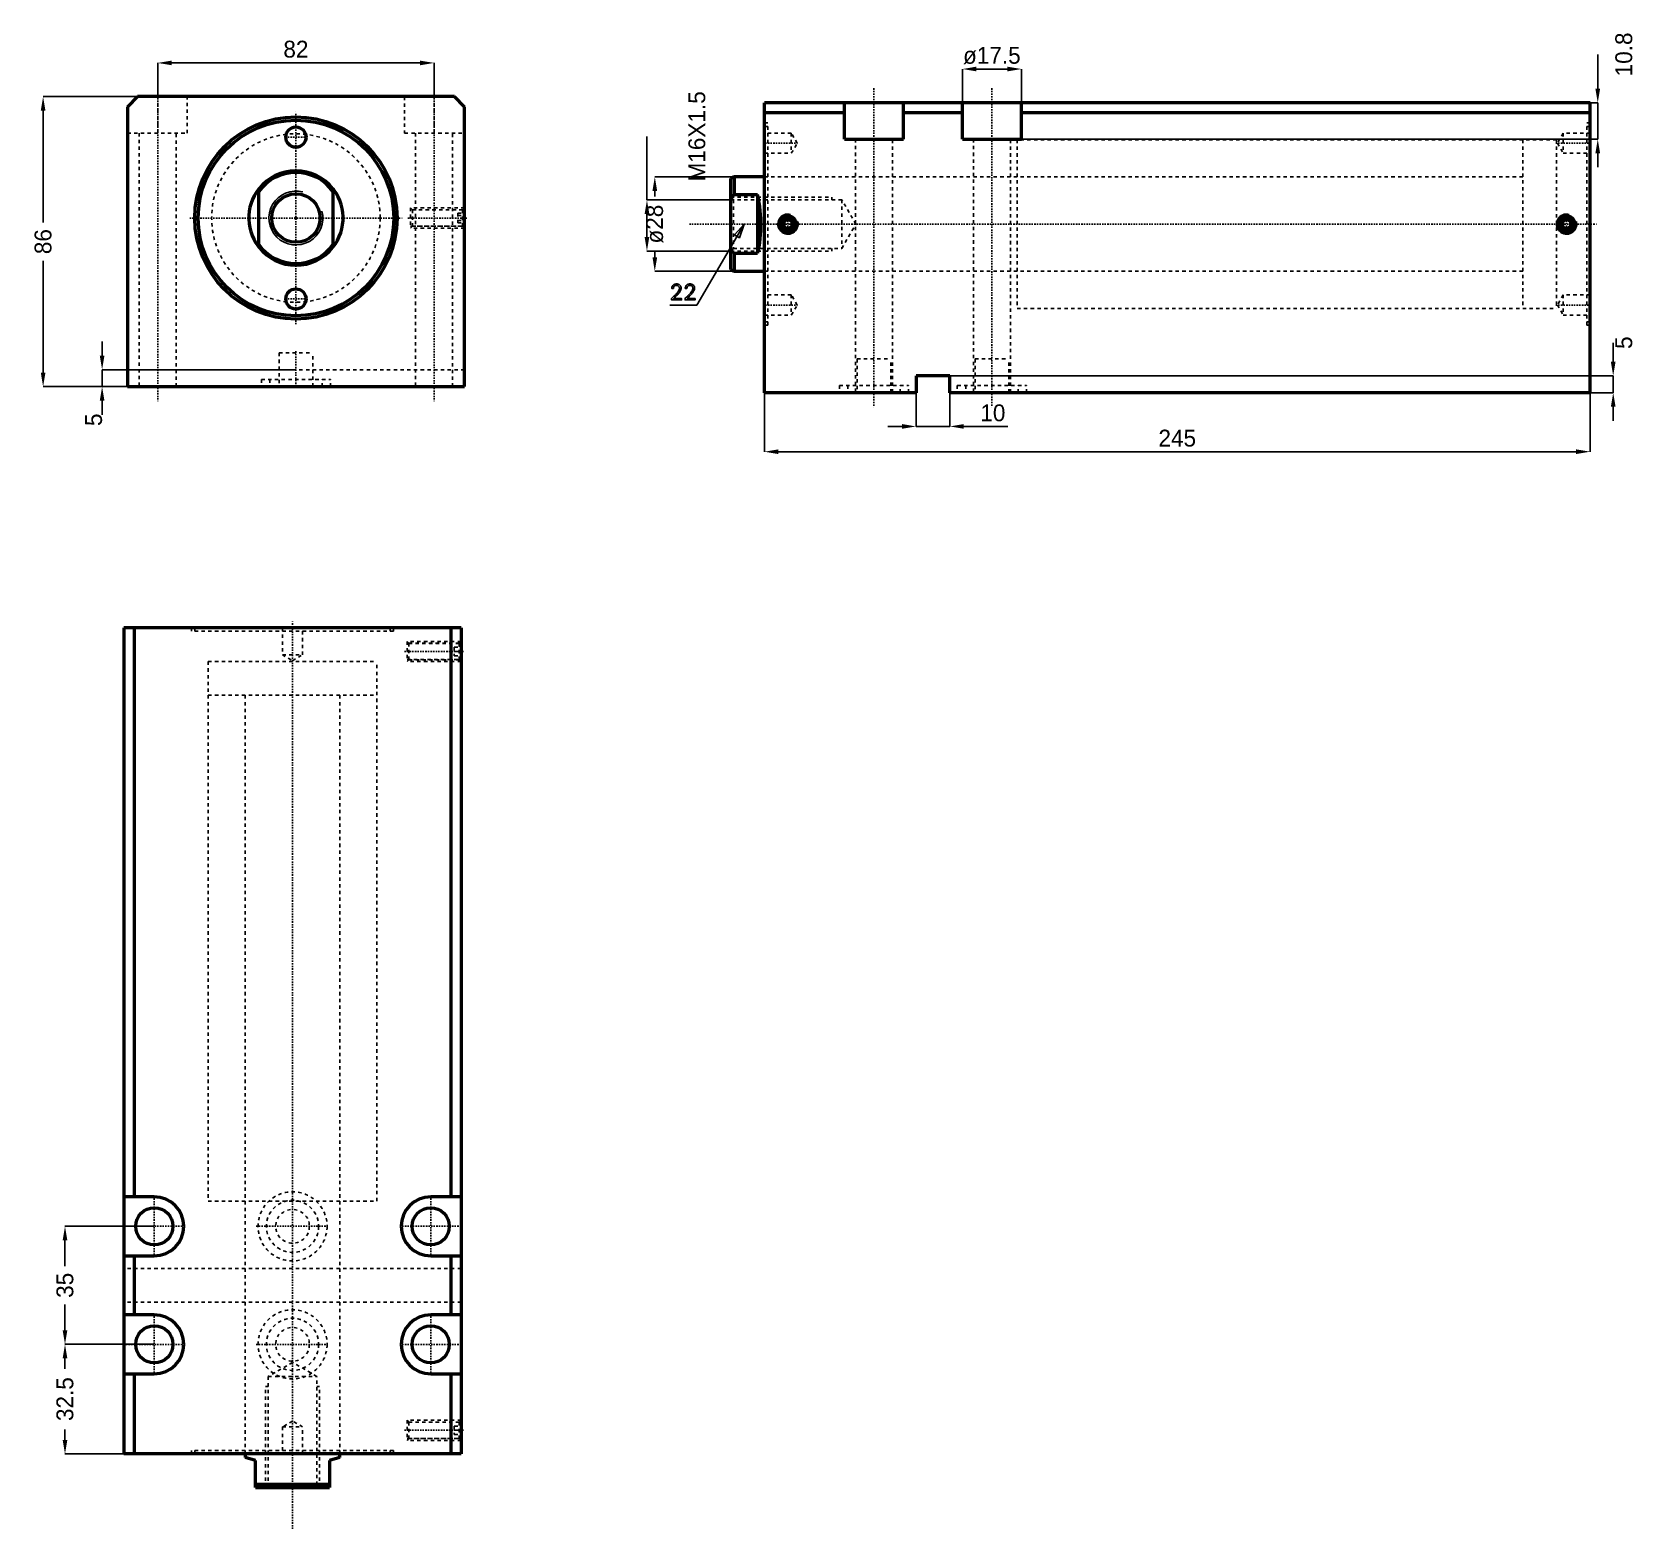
# Model space of a CAD drawing. Header units: millimetres. Extents: x -78 to 397, y -389 to 55.
import ezdxf

# ---------------------------------------------------------------- set-up
doc = ezdxf.new("R2010")
doc.units = ezdxf.units.MM
doc.linetypes.add('Center', pattern=[1.5, 0.45, -0.5, 0.05, -0.5])
doc.linetypes.add('Dashed', pattern=[2, 1, -1])
for name, color, linetype, lineweight in [('2d ConnectionPoints', 7, 'Continuous', 50), ('AM_0', 7, 'Continuous', 50), ('AM_5', 3, 'Continuous', 25), ('AM_7', 7, 'Center', 25), ('AM_9', 6, 'Dashed', 25)]:
    doc.layers.add(name, color=color, linetype=linetype, lineweight=lineweight)
doc.dimstyles.new('ISO-25', dxfattribs={"dimtxt": 2.5, "dimasz": 2.5, "dimexe": 1.25, "dimexo": 0.625, "dimtad": 1, "dimtxsty": 'Standard', "dimcen": 2.5, "dimadec": 0, "dimazin": 0, "dimtfac": 1, "dimtmove": 0, "dimatfit": 3, "dimfxl": 0, "dimarcsym": 0})

# ---------------------------------------------------------------- blocks, each defined once
blk = doc.blocks.new('1_JECX_MF_INLA_50_150_0_rod__0_in_JECX_MF_160_INLA_50_150_0__0')
at = {"layer": 'AM_0'}
for p, q in [((-11, -8.66), (-11, 8.66)), ((11, 8.66), (11, -8.66))]:
    blk.add_line(p, q, dxfattribs=at)
for points in [[(-11, 8.66), (-11.71, 7.67), (-12.34, 6.62), (-12.87, 5.52), (-13.3, 4.38), (-13.63, 3.2), (-13.86, 2), (-13.98, 0.78), (-13.99, -0.44), (-13.9, -1.65), (-13.7, -2.86), (-13.4, -4.04), (-13, -5.2), (-12.5, -6.31), (-11.9, -7.37), (-11.21, -8.38), (-11, -8.66)], [(11, -8.66), (11.71, -7.67), (12.34, -6.62), (12.87, -5.52), (13.3, -4.38), (13.63, -3.2), (13.86, -2), (13.98, -0.78), (13.99, 0.44), (13.9, 1.65), (13.7, 2.86), (13.4, 4.04), (13, 5.2), (12.5, 6.31), (11.9, 7.37), (11.21, 8.38), (11, 8.66)]]:
    blk.add_lwpolyline(points, dxfattribs=at)
blk.add_circle((0, 0), 7.19, dxfattribs=at)
for radius, start, end in [(14, 38.2132, 141.7868), (13.5, 35.4309, 144.5691), (13.5, 215.4309, 324.5691), (14, 218.2132, 321.7868)]:
    blk.add_arc((0, 0), radius, start, end, dxfattribs=at)
at = {"layer": 'AM_5'}
blk.add_arc((0, 0), 8, 75, 15, dxfattribs=at)
blk = doc.blocks.new('2_JECX_MF_EXLA_50_150_0_body__0_in_JECX_MF_160_INLA_50_150_0__0')
at = {"layer": 'AM_0'}
for p, q in [((-47, 36), (-50, 33)), ((47, 36), (-47, 36)), ((50, 33), (47, 36)), ((-50, 33), (-50, -50)), ((50, -50), (50, 33)), ((-50, -50), (50, -50))]:
    blk.add_line(p, q, dxfattribs=at)
for centre, radius in [((0, 0), 30), ((0, 0), 29), ((0, 24), 3), ((0, -24), 3)]:
    blk.add_circle(centre, radius, dxfattribs=at)
at = {"layer": 'AM_5', "linetype": 'Dashed'}
for p, q in [((50, 3), (34, 3)), ((50, -3), (34, -3))]:
    blk.add_line(p, q, dxfattribs=at)
at = {"layer": 'AM_7'}
for p, q in [((-41, 40.3), (-41, -54.3)), ((41, 40.3), (41, -54.3)), ((0, -31.5), (0, 31.5)), ((-3.15, 24), (3.15, 24)), ((-31.5, 0), (31.5, 0)), ((33.2, 0), (50.8, 0)), ((-3.15, -24), (3.15, -24)), ((0, -39.5), (0, -50.5))]:
    blk.add_line(p, q, dxfattribs=at)
at = {"layer": 'AM_9'}
for p, q in [((-41, 25.2), (-41, 36)), ((-32.25, 25.2), (-32.25, 36)), ((32.25, 36), (32.25, 25.2)), ((41, 25.2), (41, 36)), ((-50, 25.2), (-32.25, 25.2)), ((-46.5, 25.2), (-46.5, -50)), ((-35.5, -50), (-35.5, 25.2)), ((32.25, 25.2), (50, 25.2)), ((35.5, 25.2), (35.5, -50)), ((46.5, -50), (46.5, 25.2)), ((34.54, 2.46), (34, 3)), ((34, 3), (34, -3)), ((49.5, 2.4), (34, 2.4)), ((49.46, 2.46), (34.54, 2.46)), ((34.54, 2.46), (34.54, -2.46)), ((48, 1.44), (50, 1.44)), ((48, 1.44), (48, -1.44)), ((48, 0.72), (50, 0.72)), ((50, 3), (49.46, 2.46)), ((49.46, 2.46), (49.46, -2.46)), ((50, 1.9), (49.5, 2.4)), ((49.5, 2.4), (49.5, -2.4)), ((34, -2.4), (49.5, -2.4)), ((34, -3), (34.54, -2.46)), ((34.54, -2.46), (49.46, -2.46)), ((48, -0.72), (50, -0.72)), ((48, -1.44), (50, -1.44)), ((49.46, -2.46), (50, -3)), ((49.5, -2.4), (50, -1.9)), ((-5, -40), (5, -40)), ((-5, -40), (-5, -50)), ((5, -50), (5, -40)), ((50, -45), (-50, -45)), ((-10.25, -47.9), (10.25, -47.9)), ((-10.25, -47.9), (-10.25, -50)), ((-7.75, -47.9), (-7.75, -50)), ((7.75, -50), (7.75, -47.9)), ((10.25, -50), (10.25, -47.9))]:
    blk.add_line(p, q, dxfattribs=at)
blk.add_circle((0, 0), 25, dxfattribs=at)
blk = doc.blocks.new('*D3')
at = {"layer": 'AM_5', "color": 0, "lineweight": -2}
for p, q in [((-41, 36), (-41, 46)), ((-36.83, 46), (36.83, 46)), ((41, 36), (41, 46))]:
    blk.add_line(p, q, dxfattribs=at)
at = {"layer": 'AM_5', "color": 0}
for points in [[(-36.83, 46.69), (-36.83, 45.31), (-41, 46)], [(36.83, 45.31), (36.83, 46.69), (41, 46)]]:
    blk.add_solid(points, dxfattribs=at)
at = {"layer": 'Defpoints', "color": 0}
for p in [(41, 46), (-41, 36), (41, 36)]:
    blk.add_point(p, dxfattribs=at)
at = {"layer": 'AM_5', "color": 0, "insert": (0, 50.05), "char_height": 5, "attachment_point": 5}
blk.add_mtext('82', dxfattribs=at)
blk = doc.blocks.new('*D4')
at = {"layer": 'AM_5', "color": 0, "lineweight": -2}
for p, q in [((-47, 36), (-75, 36)), ((-75, 31.83), (-75, -1.28)), ((-75, -45.83), (-75, -12.72)), ((-50, -50), (-75, -50))]:
    blk.add_line(p, q, dxfattribs=at)
at = {"layer": 'AM_5', "color": 0}
for points in [[(-74.31, 31.83), (-75.69, 31.83), (-75, 36)], [(-75.69, -45.83), (-74.31, -45.83), (-75, -50)]]:
    blk.add_solid(points, dxfattribs=at)
at = {"layer": 'Defpoints', "color": 0}
for p in [(-47, 36), (-75, -50), (-50, -50)]:
    blk.add_point(p, dxfattribs=at)
at = {"layer": 'AM_5', "color": 0, "insert": (-75, -7), "char_height": 5, "attachment_point": 5, "rotation": 90}
blk.add_mtext('86', dxfattribs=at)
blk = doc.blocks.new('*D5')
at = {"layer": 'AM_5', "color": 0, "lineweight": -2}
for p, q in [((-57.5, -40.83), (-57.5, -36.67)), ((0, -45), (-57.5, -45)), ((-57.5, -45), (-57.5, -50)), ((-50, -50), (-57.5, -50)), ((-57.5, -54.17), (-57.5, -58.33))]:
    blk.add_line(p, q, dxfattribs=at)
at = {"layer": 'AM_5', "color": 0}
for points in [[(-58.19, -40.83), (-56.81, -40.83), (-57.5, -45)], [(-56.81, -54.17), (-58.19, -54.17), (-57.5, -50)]]:
    blk.add_solid(points, dxfattribs=at)
at = {"layer": 'Defpoints', "color": 0}
for p in [(0, -45), (-57.5, -50), (-50, -50)]:
    blk.add_point(p, dxfattribs=at)
at = {"layer": 'AM_5', "color": 0, "insert": (-60, -59.83), "char_height": 5, "attachment_point": 5, "rotation": 90}
blk.add_mtext('5', dxfattribs=at)
blk = doc.blocks.new('1_JECX_MF_INLA_50_150_0_rod__0_in_JECX_MF_160_INLA_50_150_0__4')
at = {"layer": 'AM_0'}
for p, q in [((-14, 0), (-14, -1.03)), ((14, -1.03), (14, 0)), ((-11, -2), (-14, -1.03)), ((-11, -10), (-11, -2)), ((14, -1.03), (11, -2)), ((11, -2), (11, -10)), ((-11, -9), (11, -9)), ((-11, -10), (11, -10))]:
    blk.add_line(p, q, dxfattribs=at)
at = {"layer": 'AM_5', "linetype": 'Dashed'}
for p, q in [((-8, -10), (-8, 20)), ((-7.19, 20), (-8, 20)), ((7.19, 20), (8, 20)), ((8, -10), (8, 20))]:
    blk.add_line(p, q, dxfattribs=at)
at = {"layer": 'AM_7'}
blk.add_line((0, -22.25), (0, 247.25), dxfattribs=at)
at = {"layer": 'AM_9'}
for p, q in [((-25, 235), (25, 235)), ((-25, 235), (-25, 225)), ((25, 225), (25, 235)), ((-25, 225), (25, 225)), ((-14, 225), (-14, 0)), ((14, 0), (14, 225)), ((0, 27.15), (-7.19, 23)), ((7.19, 23), (0, 27.15)), ((-7.19, 23), (7.19, 23)), ((-7.19, 23), (-7.19, -9.19)), ((7.19, -9.19), (7.19, 23)), ((-7.19, -9.19), (-8, -10)), ((-7.19, -9.19), (7.19, -9.19)), ((8, -10), (7.19, -9.19))]:
    blk.add_line(p, q, dxfattribs=at)
blk = doc.blocks.new('2_JECX_MF_EXLA_50_150_0_body__0_in_JECX_MF_160_INLA_50_150_0__4')
at = {"layer": 'AM_0'}
for p, q in [((50, 245), (-50, 245)), ((-50, 245), (-50, 0)), ((-47, 245), (-47, 76.25)), ((47, 245), (47, 76.25)), ((50, 245), (50, 0)), ((-41, 76.25), (-50, 76.25)), ((50, 76.25), (41, 76.25)), ((-50, 58.75), (-41, 58.75)), ((-47, 58.75), (-47, 41.25)), ((41, 58.75), (50, 58.75)), ((47, 58.75), (47, 41.25)), ((-41, 41.25), (-50, 41.25)), ((50, 41.25), (41, 41.25)), ((-50, 23.75), (-41, 23.75)), ((-47, 23.75), (-47, 0)), ((41, 23.75), (50, 23.75)), ((47, 23.75), (47, 0)), ((50, 0), (-50, 0))]:
    blk.add_line(p, q, dxfattribs=at)
for centre in [(-41, 67.5), (41, 67.5), (-41, 32.5), (41, 32.5)]:
    blk.add_circle(centre, 5.5, dxfattribs=at)
for centre, start, end in [((-41, 67.5), 270, 90), ((41, 67.5), 90, 270), ((-41, 32.5), 270, 90), ((41, 32.5), 90, 270)]:
    blk.add_arc(centre, 8.75, start, end, dxfattribs=at)
at = {"layer": 'AM_5', "linetype": 'Dashed'}
for p, q in [((50, 241), (34, 241)), ((50, 235), (34, 235)), ((50, 10), (34, 10)), ((50, 4), (34, 4))]:
    blk.add_line(p, q, dxfattribs=at)
at = {"layer": 'AM_7'}
for p, q in [((33.2, 238), (50.8, 238)), ((-41, 58.3125), (-41, 76.6875)), ((41, 58.3125), (41, 76.6875)), ((-50.1875, 67.5), (-31.8125, 67.5)), ((-10.7625, 67.5), (10.7625, 67.5)), ((31.8125, 67.5), (50.1875, 67.5)), ((-41, 23.3125), (-41, 41.6875)), ((41, 23.3125), (41, 41.6875)), ((-50.1875, 32.5), (-31.8125, 32.5)), ((-10.7625, 32.5), (10.7625, 32.5)), ((31.8125, 32.5), (50.1875, 32.5)), ((33.2, 7), (50.8, 7))]:
    blk.add_line(p, q, dxfattribs=at)
at = {"layer": 'AM_9'}
for p, q in [((-30, 245), (-30, 244)), ((30, 244), (-30, 244)), ((-29, 245), (-29, 244)), ((-3, 245), (-3, 237)), ((3, 237), (3, 245)), ((29, 244), (29, 245)), ((30, 244), (30, 245)), ((34, 241), (34, 235)), ((34.5415, 240.4585), (34, 241)), ((49.5, 240.4), (34, 240.4)), ((49.4585, 240.4585), (34.5415, 240.4585)), ((34.5415, 240.4585), (34.5415, 235.5415)), ((48, 239.25), (50, 239.25)), ((48, 239.25), (48, 236.75)), ((48, 238), (50, 238)), ((50, 241), (49.4585, 240.4585)), ((49.4585, 240.4585), (49.4585, 235.5415)), ((50, 239.9), (49.5, 240.4)), ((49.5, 240.4), (49.5, 235.6)), ((-25, 235), (25, 235)), ((-25, 235), (-25, 75)), ((-3, 237), (0, 235.2679)), ((-3, 237), (3, 237)), ((0, 235.2679), (3, 237)), ((25, 75), (25, 235)), ((34, 235.6), (49.5, 235.6)), ((34, 235), (34.5415, 235.5415)), ((34.5415, 235.5415), (49.4585, 235.5415)), ((48, 236.75), (50, 236.75)), ((49.4585, 235.5415), (50, 235)), ((49.5, 235.6), (50, 236.1)), ((-25, 75), (25, 75)), ((-14, 75), (-14, 0)), ((14, 0), (14, 75)), ((50, 55), (-50, 55)), ((50, 45), (-50, 45)), ((0, 9.7321), (-3, 8)), ((3, 8), (0, 9.7321)), ((34, 10), (34, 4)), ((34.5415, 9.4585), (34, 10)), ((50, 10), (49.4585, 9.4585)), ((-3, 8), (3, 8)), ((-3, 8), (-3, 0)), ((3, 0), (3, 8)), ((49.5, 9.4), (34, 9.4)), ((49.4585, 9.4585), (34.5415, 9.4585)), ((34.5415, 9.4585), (34.5415, 4.5415)), ((48, 8.25), (50, 8.25)), ((48, 8.25), (48, 5.75)), ((48, 7), (50, 7)), ((48, 5.75), (50, 5.75)), ((49.4585, 9.4585), (49.4585, 4.5415)), ((50, 8.9), (49.5, 9.4)), ((49.5, 9.4), (49.5, 4.6)), ((49.5, 4.6), (50, 5.1)), ((30, 1), (-30, 1)), ((-30, 1), (-30, 0)), ((-29, 1), (-29, 0)), ((29, 0), (29, 1)), ((30, 0), (30, 1)), ((34, 4.6), (49.5, 4.6)), ((34, 4), (34.5415, 4.5415)), ((34.5415, 4.5415), (49.4585, 4.5415)), ((49.4585, 4.5415), (50, 4))]:
    blk.add_line(p, q, dxfattribs=at)
for centre, radius in [((0, 67.5), 10.25), ((0, 67.5), 7.75), ((0, 67.5), 5), ((0, 32.5), 10.25), ((0, 32.5), 7.75), ((0, 32.5), 5)]:
    blk.add_circle(centre, radius, dxfattribs=at)
blk = doc.blocks.new('*D11')
at = {"layer": 'AM_5', "color": 0, "lineweight": -2}
for p, q in [((-42.01, -299.05), (-68.51, -299.05)), ((-68.51, -303.22), (-68.51, -310.89)), ((-68.51, -329.89), (-68.51, -322.22)), ((-42.01, -334.05), (-68.51, -334.05))]:
    blk.add_line(p, q, dxfattribs=at)
at = {"layer": 'AM_5', "color": 0}
for points in [[(-69.2, -303.22), (-67.81, -303.22), (-68.51, -299.05)], [(-69.2, -329.89), (-67.81, -329.89), (-68.51, -334.05)]]:
    blk.add_solid(points, dxfattribs=at)
at = {"layer": 'Defpoints', "color": 0}
for p in [(-68.51, -299.05), (-42.01, -299.05), (-42.01, -334.05)]:
    blk.add_point(p, dxfattribs=at)
at = {"layer": 'AM_5', "color": 0, "insert": (-68.51, -316.55), "char_height": 5, "attachment_point": 5, "rotation": 90}
blk.add_mtext('35', dxfattribs=at)
blk = doc.blocks.new('*D12')
at = {"layer": 'AM_5', "color": 0, "lineweight": -2}
for p, q in [((-42.01, -334.05), (-68.51, -334.05)), ((-68.51, -338.22), (-68.51, -341.3)), ((-68.51, -362.39), (-68.51, -359.3)), ((-51.01, -366.55), (-68.51, -366.55))]:
    blk.add_line(p, q, dxfattribs=at)
at = {"layer": 'AM_5', "color": 0}
for points in [[(-69.2, -338.22), (-67.81, -338.22), (-68.51, -334.05)], [(-69.2, -362.39), (-67.81, -362.39), (-68.51, -366.55)]]:
    blk.add_solid(points, dxfattribs=at)
at = {"layer": 'Defpoints', "color": 0}
for p in [(-42.01, -334.05), (-68.51, -366.55), (-51.01, -366.55)]:
    blk.add_point(p, dxfattribs=at)
at = {"layer": 'AM_5', "color": 0, "insert": (-68.51, -350.3), "char_height": 5, "attachment_point": 5, "rotation": 90}
blk.add_mtext('32.5', dxfattribs=at)
blk = doc.blocks.new('1_JECX_MF_INLA_50_150_0_rod__0_in_JECX_MF_160_INLA_50_150_0__2')
at = {"layer": 'AM_0'}
for p, q in [((-9, 14), (-10, 13.5)), ((-10, 13.5), (-10, -13.5)), ((0, 14), (-9, 14)), ((-9, 14), (-9, 8.66)), ((-9, 8.66), (-10, 7.83)), ((-2, 8.66), (-9, 8.66)), ((-2, 8.66), (-2, -8.66)), ((-9, -8.66), (-2, -8.66)), ((-9, -8.66), (-9, -14)), ((-10, -13.5), (-9, -14)), ((-9, -14), (0, -14))]:
    blk.add_line(p, q, dxfattribs=at)
for points in [[(-2, -8.66), (-1.77, -7.67), (-1.57, -6.62), (-1.39, -5.52), (-1.25, -4.38), (-1.15, -3.2), (-1.07, -2), (-1.03, -0.78), (-1.03, 0.44), (-1.06, 1.65), (-1.12, 2.86), (-1.22, 4.04), (-1.35, 5.2), (-1.51, 6.31), (-1.71, 7.37), (-1.93, 8.38), (-2, 8.66)], [(-10, -7.83), (-9.96, -7.86), (-9, -8.66)]]:
    blk.add_lwpolyline(points, dxfattribs=at)
at = {"layer": 'AM_5', "linetype": 'Dashed'}
for p, q in [((-10, 8), (20, 8)), ((20, 7.19), (20, 8)), ((-10, -8), (20, -8)), ((20, -7.19), (20, -8))]:
    blk.add_line(p, q, dxfattribs=at)
at = {"layer": 'AM_7'}
blk.add_line((-22.25, 0), (247.25, 0), dxfattribs=at)
at = {"layer": 'AM_9'}
for p, q in [((235, 25), (225, 25)), ((225, 25), (225, -25)), ((235, 25), (235, -25)), ((225, 14), (0, 14)), ((-9.19, 7.19), (-10, 8)), ((23, 7.19), (-9.19, 7.19)), ((-9.19, 7.19), (-9.19, -7.19)), ((27.15, 0), (23, 7.19)), ((23, 7.19), (23, -7.19)), ((23, -7.19), (27.15, 0)), ((-10, -8), (-9.19, -7.19)), ((-9.19, -7.19), (23, -7.19)), ((0, -14), (225, -14)), ((225, -25), (235, -25))]:
    blk.add_line(p, q, dxfattribs=at)
blk = doc.blocks.new('2_JECX_MF_EXLA_50_150_0_body__0_in_JECX_MF_160_INLA_50_150_0__2')
at = {"layer": 'AM_0'}
for p, q in [((0, -50), (0, 36)), ((245, 36), (0, 36)), ((23.75, 25.2), (23.75, 36)), ((41.25, 25.2), (41.25, 36)), ((58.75, 25.2), (58.75, 36)), ((76.25, 25.2), (76.25, 36)), ((245, -50), (245, 36)), ((23.75, 33), (0, 33)), ((58.75, 33), (41.25, 33)), ((245, 33), (76.25, 33)), ((23.75, 25.2), (41.25, 25.2)), ((58.75, 25.2), (76.25, 25.2)), ((7, 1.44), (5.75, 0.72)), ((5.75, 0.72), (5.75, -0.72)), ((8.25, 0.72), (7, 1.44)), ((8.25, -0.72), (8.25, 0.72)), ((238, 1.44), (236.75, 0.72)), ((236.75, 0.72), (236.75, -0.72)), ((239.25, 0.72), (238, 1.44)), ((239.25, -0.72), (239.25, 0.72)), ((5.75, -0.72), (7, -1.44)), ((7, -1.44), (8.25, -0.72)), ((236.75, -0.72), (238, -1.44)), ((238, -1.44), (239.25, -0.72)), ((55, -45), (45, -45)), ((45, -45), (45, -50)), ((55, -50), (55, -45)), ((45, -50), (0, -50)), ((245, -50), (55, -50))]:
    blk.add_line(p, q, dxfattribs=at)
for centre, radius in [((7, 0), 2.46), ((7, 0), 2.4), ((7, 0), 1.9), ((238, 0), 2.46), ((238, 0), 2.4), ((238, 0), 1.9)]:
    blk.add_circle(centre, radius, dxfattribs=at)
at = {"layer": 'AM_5'}
for centre in [(7, 0), (238, 0)]:
    blk.add_arc(centre, 3, 75, 15, dxfattribs=at)
at = {"layer": 'AM_7'}
for p, q in [((32.5, 40.3), (32.5, -54.3)), ((67.5, 40.3), (67.5, -54.3)), ((-0.49, 24), (10.22, 24)), ((234.78, 24), (245.49, 24)), ((7, -3.15), (7, 3.15)), ((238, -3.15), (238, 3.15)), ((-0.49, -24), (10.22, -24)), ((234.78, -24), (245.49, -24))]:
    blk.add_line(p, q, dxfattribs=at)
at = {"layer": 'AM_9'}
for p, q in [((1, 30), (0, 30)), ((1, 29), (0, 29)), ((1, -30), (1, 30)), ((244, -30), (244, 30)), ((245, 30), (244, 30)), ((245, 29), (244, 29)), ((8, 27), (0, 27)), ((9.73, 24), (8, 27)), ((8, 27), (8, 21)), ((8, 21), (9.73, 24)), ((27, 25.2), (27, -50)), ((38, -50), (38, 25.2)), ((62, 25.2), (62, -50)), ((73, -50), (73, 25.2)), ((235, 25), (75, 25)), ((75, 25), (75, -25)), ((235, 25), (235, -25)), ((237, 27), (235.27, 24)), ((235.27, 24), (237, 21)), ((245, 27), (237, 27)), ((237, 27), (237, 21)), ((0, 21), (8, 21)), ((237, 21), (245, 21)), ((75, 14), (0, 14)), ((0, -14), (75, -14)), ((8, -21), (0, -21)), ((9.73, -24), (8, -21)), ((8, -21), (8, -27)), ((237, -21), (235.27, -24)), ((245, -21), (237, -21)), ((237, -21), (237, -27)), ((0, -27), (8, -27)), ((8, -27), (9.73, -24)), ((75, -25), (235, -25)), ((235.27, -24), (237, -27)), ((237, -27), (245, -27)), ((0, -29), (1, -29)), ((0, -30), (1, -30)), ((244, -29), (245, -29)), ((244, -30), (245, -30)), ((27.5, -40), (37.5, -40)), ((27.5, -40), (27.5, -50)), ((37.5, -50), (37.5, -40)), ((62.5, -40), (72.5, -40)), ((62.5, -40), (62.5, -50)), ((72.5, -50), (72.5, -40)), ((22.25, -47.9), (42.75, -47.9)), ((22.25, -47.9), (22.25, -50)), ((24.75, -47.9), (24.75, -50)), ((40.25, -50), (40.25, -47.9)), ((42.75, -50), (42.75, -47.9)), ((57.25, -47.9), (77.75, -47.9)), ((57.25, -47.9), (57.25, -50)), ((59.75, -47.9), (59.75, -50)), ((75.25, -50), (75.25, -47.9)), ((77.75, -50), (77.75, -47.9))]:
    blk.add_line(p, q, dxfattribs=at)
blk = doc.blocks.new('*D23')
at = {"layer": 'AM_5', "color": 0, "lineweight": -2}
for p, q in [((197.72, 34.19), (197.72, 44.19)), ((201.89, 44.19), (211.06, 44.19)), ((215.22, 34.19), (215.22, 44.19))]:
    blk.add_line(p, q, dxfattribs=at)
at = {"layer": 'AM_5', "color": 0}
for points in [[(201.89, 44.89), (201.89, 43.5), (197.72, 44.19)], [(211.06, 44.89), (211.06, 43.5), (215.22, 44.19)]]:
    blk.add_solid(points, dxfattribs=at)
at = {"layer": 'Defpoints', "color": 0}
for p in [(215.22, 44.19), (197.72, 34.19), (215.22, 34.19)]:
    blk.add_point(p, dxfattribs=at)
at = {"layer": 'AM_5', "color": 0, "insert": (206.47, 48.19), "char_height": 5, "attachment_point": 5}
blk.add_mtext('ø17.5', dxfattribs=at)
blk = doc.blocks.new('*D24')
at = {"layer": 'AM_5', "color": 0, "lineweight": -2}
for p, q in [((386.22, 38.36), (386.22, 48.53)), ((215.22, 34.19), (386.22, 34.19)), ((386.22, 23.39), (386.22, 34.19)), ((215.22, 23.39), (386.22, 23.39)), ((386.22, 19.23), (386.22, 15.06))]:
    blk.add_line(p, q, dxfattribs=at)
at = {"layer": 'AM_5', "color": 0}
for points in [[(385.53, 38.36), (386.92, 38.36), (386.22, 34.19)], [(385.53, 19.23), (386.92, 19.23), (386.22, 23.39)]]:
    blk.add_solid(points, dxfattribs=at)
at = {"layer": 'Defpoints', "color": 0}
for p in [(215.22, 34.19), (386.22, 34.19), (215.22, 23.39)]:
    blk.add_point(p, dxfattribs=at)
at = {"layer": 'AM_5', "color": 0, "insert": (393.97, 48.53), "char_height": 5, "attachment_point": 5, "rotation": 90}
blk.add_mtext('10.8', dxfattribs=at)
blk = doc.blocks.new('*D25')
at = {"layer": 'AM_5', "color": 0, "lineweight": -2}
for p, q in [((138.97, -51.81), (138.97, -69.31)), ((383.97, -51.81), (383.97, -69.31)), ((143.14, -69.31), (379.81, -69.31))]:
    blk.add_line(p, q, dxfattribs=at)
at = {"layer": 'AM_5', "color": 0}
for points in [[(143.14, -68.61), (143.14, -70), (138.97, -69.31)], [(379.81, -68.61), (379.81, -70), (383.97, -69.31)]]:
    blk.add_solid(points, dxfattribs=at)
at = {"layer": 'Defpoints', "color": 0}
for p in [(138.97, -51.81), (383.97, -51.81), (383.97, -69.31)]:
    blk.add_point(p, dxfattribs=at)
at = {"layer": 'AM_5', "color": 0, "insert": (261.47, -65.31), "char_height": 5, "attachment_point": 5}
blk.add_mtext('245', dxfattribs=at)
blk = doc.blocks.new('*D26')
at = {"layer": 'AM_5', "color": 0, "lineweight": -2}
for p, q in [((129.97, 12.19), (106.47, 12.19)), ((106.47, 8.03), (106.47, 6.36)), ((106.47, -11.64), (106.47, -9.97)), ((129.97, -15.81), (106.47, -15.81))]:
    blk.add_line(p, q, dxfattribs=at)
at = {"layer": 'AM_5', "color": 0}
for points in [[(105.78, 8.03), (107.17, 8.03), (106.47, 12.19)], [(105.78, -11.64), (107.17, -11.64), (106.47, -15.81)]]:
    blk.add_solid(points, dxfattribs=at)
at = {"layer": 'Defpoints', "color": 0}
for p in [(106.47, 12.19), (129.97, 12.19), (129.97, -15.81)]:
    blk.add_point(p, dxfattribs=at)
at = {"layer": 'AM_5', "color": 0, "insert": (106.47, -1.81), "char_height": 5, "attachment_point": 5, "rotation": 90}
blk.add_mtext('ø28', dxfattribs=at)
blk = doc.blocks.new('*D27')
at = {"layer": 'AM_5', "color": 0, "lineweight": -2}
for p, q in [((183.97, -46.81), (183.97, -61.81)), ((193.97, -51.81), (193.97, -61.81)), ((179.81, -61.81), (175.64, -61.81)), ((183.97, -61.81), (193.97, -61.81)), ((198.14, -61.81), (211.19, -61.81))]:
    blk.add_line(p, q, dxfattribs=at)
at = {"layer": 'AM_5', "color": 0}
for points in [[(179.81, -61.11), (179.81, -62.5), (183.97, -61.81)], [(198.14, -61.11), (198.14, -62.5), (193.97, -61.81)]]:
    blk.add_solid(points, dxfattribs=at)
at = {"layer": 'Defpoints', "color": 0}
for p in [(183.97, -46.81), (193.97, -51.81), (193.97, -61.81)]:
    blk.add_point(p, dxfattribs=at)
at = {"layer": 'AM_5', "color": 0, "insert": (206.77, -57.81), "char_height": 5, "attachment_point": 5}
blk.add_mtext('10', dxfattribs=at)
blk = doc.blocks.new('*D28')
at = {"layer": 'AM_5', "color": 0, "lineweight": -2}
for p, q in [((390.81, -42.64), (390.81, -36.97)), ((183.97, -46.81), (390.81, -46.81)), ((390.81, -51.81), (390.81, -46.81)), ((193.97, -51.81), (390.81, -51.81)), ((390.81, -55.97), (390.81, -60.14))]:
    blk.add_line(p, q, dxfattribs=at)
at = {"layer": 'AM_5', "color": 0}
for points in [[(390.11, -42.64), (391.5, -42.64), (390.81, -46.81)], [(390.11, -55.97), (391.5, -55.97), (390.81, -51.81)]]:
    blk.add_solid(points, dxfattribs=at)
at = {"layer": 'Defpoints', "color": 0}
for p in [(183.97, -46.81), (193.97, -51.81), (390.81, -51.81)]:
    blk.add_point(p, dxfattribs=at)
at = {"layer": 'AM_5', "color": 0, "insert": (393.97, -36.97), "char_height": 5, "attachment_point": 5, "rotation": 90}
blk.add_mtext('5', dxfattribs=at)
blk = doc.blocks.new('*D29')
at = {"layer": 'AM_5', "color": 0, "lineweight": -2}
for p, q in [((104.14, 5.38), (104.14, 24.22)), ((129.79, 5.38), (104.14, 5.38)), ((104.14, -5.64), (104.14, 1.22)), ((128.97, -9.81), (104.14, -9.81))]:
    blk.add_line(p, q, dxfattribs=at)
at = {"layer": 'AM_5', "color": 0}
for points in [[(103.45, 1.22), (104.84, 1.22), (104.14, 5.38)], [(103.45, -5.64), (104.84, -5.64), (104.14, -9.81)]]:
    blk.add_solid(points, dxfattribs=at)
at = {"layer": 'Defpoints', "color": 0}
for p in [(129.79, 5.38), (104.14, -9.81), (128.97, -9.81)]:
    blk.add_point(p, dxfattribs=at)
at = {"layer": 'AM_5', "color": 0, "insert": (118.97, 24.22), "char_height": 5, "attachment_point": 5, "rotation": 90}
blk.add_mtext('M16X1.5', dxfattribs=at)

msp = doc.modelspace()

# ---------------------------------------------------------------- linework, layer by layer
at = {"layer": '2d ConnectionPoints'}
for p in [(0, 0), (138.975, -1.806), (-1.009, -366.552)]:
    msp.add_point(p, dxfattribs=at)
at = {"layer": 'AM_5'}
for p, q in [((118.975, -25.806), (132.975, -1.806)), ((110.975, -25.806), (118.975, -25.806))]:
    msp.add_line(p, q, dxfattribs=at)
for points in [[(132.975, -1.806), (131.595, -5.825), (130.155, -4.985), (132.975, -1.806)], [(111.621, -23.695), (111.621, -23.695), (111.835, -23.5), (112.14, -23.214), (112.14, -23.214), (112.426, -22.937), (112.606, -22.758), (112.606, -22.758), (112.778, -22.577), (113.025, -22.293), (113.025, -22.293), (113.258, -21.993), (113.406, -21.784), (113.406, -21.784), (113.535, -21.577), (113.676, -21.281), (113.676, -21.281), (113.752, -21.003), (113.766, -20.829), (113.766, -20.829), (113.762, -20.731), (113.739, -20.592), (113.739, -20.592), (113.696, -20.464), (113.656, -20.384), (113.656, -20.384), (113.608, -20.309), (113.525, -20.21), (113.525, -20.21), (113.426, -20.128), (113.352, -20.081), (113.352, -20.081), (113.273, -20.043), (113.147, -20.001), (113.147, -20.001), (113.012, -19.978), (112.918, -19.974), (112.918, -19.974), (112.814, -19.978), (112.666, -20.002), (112.666, -20.002), (112.529, -20.045), (112.444, -20.085), (112.444, -20.085), (112.364, -20.133), (112.258, -20.22), (112.258, -20.22), (112.169, -20.325), (112.119, -20.405), (112.119, -20.405), (112.076, -20.492), (112.031, -20.633), (112.031, -20.633), (112.006, -20.789), (112.002, -20.9), (111.514, -20.9), (111.514, -20.9), (111.522, -20.734), (111.561, -20.501), (111.561, -20.501), (111.635, -20.291), (111.703, -20.163), (111.703, -20.163), (111.783, -20.045), (111.924, -19.891), (111.924, -19.891), (112.088, -19.764), (112.211, -19.695), (112.211, -19.695), (112.342, -19.637), (112.548, -19.575), (112.548, -19.575), (112.766, -19.542), (112.918, -19.535), (112.918, -19.535), (113.06, -19.541), (113.267, -19.573), (113.267, -19.573), (113.464, -19.631), (113.591, -19.685), (113.591, -19.685), (113.711, -19.75), (113.871, -19.869), (113.871, -19.869), (114.01, -20.013), (114.09, -20.124), (114.09, -20.124), (114.157, -20.243), (114.23, -20.439), (114.23, -20.439), (114.269, -20.653), (114.277, -20.806), (114.277, -20.806), (114.265, -20.979), (114.207, -21.246), (114.207, -21.246), (114.1, -21.519), (114, -21.706), (114, -21.706), (113.886, -21.892), (113.701, -22.161), (113.701, -22.161), (113.499, -22.418), (113.355, -22.582), (113.355, -22.582), (113.2, -22.749), (112.94, -23.021), (112.94, -23.021), (112.647, -23.316), (112.434, -23.526), (112.089, -23.864), (114.416, -23.868), (114.416, -24.306), (111.449, -24.306), (111.449, -23.851), (111.621, -23.695)], [(115.621, -23.695), (115.621, -23.695), (115.835, -23.5), (116.14, -23.214), (116.14, -23.214), (116.426, -22.937), (116.606, -22.758), (116.606, -22.758), (116.778, -22.577), (117.025, -22.293), (117.025, -22.293), (117.258, -21.993), (117.406, -21.784), (117.406, -21.784), (117.535, -21.577), (117.676, -21.281), (117.676, -21.281), (117.752, -21.003), (117.766, -20.829), (117.766, -20.829), (117.762, -20.731), (117.739, -20.592), (117.739, -20.592), (117.696, -20.464), (117.656, -20.384), (117.656, -20.384), (117.608, -20.309), (117.525, -20.21), (117.525, -20.21), (117.426, -20.128), (117.352, -20.081), (117.352, -20.081), (117.273, -20.043), (117.147, -20.001), (117.147, -20.001), (117.012, -19.978), (116.918, -19.974), (116.918, -19.974), (116.814, -19.978), (116.666, -20.002), (116.666, -20.002), (116.529, -20.045), (116.444, -20.085), (116.444, -20.085), (116.364, -20.133), (116.258, -20.22), (116.258, -20.22), (116.169, -20.325), (116.119, -20.405), (116.119, -20.405), (116.076, -20.492), (116.031, -20.633), (116.031, -20.633), (116.006, -20.789), (116.002, -20.9), (115.514, -20.9), (115.514, -20.9), (115.522, -20.734), (115.561, -20.501), (115.561, -20.501), (115.635, -20.291), (115.703, -20.163), (115.703, -20.163), (115.783, -20.045), (115.924, -19.891), (115.924, -19.891), (116.088, -19.764), (116.211, -19.695), (116.211, -19.695), (116.342, -19.637), (116.548, -19.575), (116.548, -19.575), (116.766, -19.542), (116.918, -19.535), (116.918, -19.535), (117.06, -19.541), (117.267, -19.573), (117.267, -19.573), (117.464, -19.631), (117.591, -19.685), (117.591, -19.685), (117.711, -19.75), (117.871, -19.869), (117.871, -19.869), (118.01, -20.013), (118.09, -20.124), (118.09, -20.124), (118.157, -20.243), (118.23, -20.439), (118.23, -20.439), (118.269, -20.653), (118.277, -20.806), (118.277, -20.806), (118.265, -20.979), (118.207, -21.246), (118.207, -21.246), (118.1, -21.519), (118, -21.706), (118, -21.706), (117.886, -21.892), (117.701, -22.161), (117.701, -22.161), (117.499, -22.418), (117.355, -22.582), (117.355, -22.582), (117.2, -22.749), (116.94, -23.021), (116.94, -23.021), (116.647, -23.316), (116.434, -23.526), (116.089, -23.864), (118.416, -23.868), (118.416, -24.306), (115.449, -24.306), (115.449, -23.851), (115.621, -23.695)]]:
    msp.add_lwpolyline(points, dxfattribs=at)

# ---------------------------------------------------------------- block references
for name, p in [('2_JECX_MF_EXLA_50_150_0_body__0_in_JECX_MF_160_INLA_50_150_0__0', (0, 0)), ('2_JECX_MF_EXLA_50_150_0_body__0_in_JECX_MF_160_INLA_50_150_0__2', (138.975, -1.806)), ('1_JECX_MF_INLA_50_150_0_rod__0_in_JECX_MF_160_INLA_50_150_0__2', (138.975, -1.806)), ('1_JECX_MF_INLA_50_150_0_rod__0_in_JECX_MF_160_INLA_50_150_0__0', (0, 0)), ('2_JECX_MF_EXLA_50_150_0_body__0_in_JECX_MF_160_INLA_50_150_0__4', (-1.009, -366.552)), ('1_JECX_MF_INLA_50_150_0_rod__0_in_JECX_MF_160_INLA_50_150_0__4', (-1.009, -366.552))]:
    msp.add_blockref(name, p)

# ---------------------------------------------------------------- dimensions: what is measured, and where the dimension line sits
for base, p1, p2, text, picture, middle in [((41, 46), (-41, 36), (41, 36), '82', '*D3', (0, 46)), ((215.225, 44.194), (197.725, 34.194), (215.225, 34.194), 'ø17.5', '*D23', (206.475, 44.194)), ((193.975, -61.806), (183.975, -46.806), (193.975, -51.806), '10', '*D27', (206.774, -61.806)), ((383.975, -69.306), (138.975, -51.806), (383.975, -51.806), '245', '*D25', (261.475, -69.306))]:
    dim = msp.add_linear_dim(base=base, p1=p1, p2=p2, text=text, dimstyle='ISO-25', override={"dimtxt": 5, "dimasz": 4.166667, "dimexe": 0, "dimexo": 0, "dimgap": 1.5}, dxfattribs=at)
    dim.commit()
    dim.dimension.update_dxf_attribs({"geometry": picture, "text_midpoint": middle, "dimtype": 160})
for base, p1, p2, text, picture, middle in [((386.225, 34.194), (215.225, 23.394), (215.225, 34.194), '10.8', '*D24', (393.975, 48.527)), ((-75, -50), (-47, 36), (-50, -50), '86', '*D4', (-75, -7)), ((104.141, -9.806), (129.787, 5.382), (128.975, -9.806), 'M16X1.5', '*D29', (118.975, 24.215)), ((106.475, 12.194), (129.975, -15.806), (129.975, 12.194), 'ø28', '*D26', (106.475, -1.806)), ((-57.5, -50), (0, -45), (-50, -50), '5', '*D5', (-60, -59.833)), ((390.808, -51.806), (183.975, -46.806), (193.975, -51.806), '5', '*D28', (393.975, -36.973)), ((-68.509, -299.052), (-42.009, -334.052), (-42.009, -299.052), '35', '*D11', (-68.509, -316.552)), ((-68.509, -366.552), (-42.009, -334.052), (-51.009, -366.552), '32.5', '*D12', (-68.509, -350.302))]:
    dim = msp.add_linear_dim(base=base, p1=p1, p2=p2, angle=90, text=text, dimstyle='ISO-25', override={"dimtxt": 5, "dimasz": 4.166667, "dimexe": 0, "dimexo": 0, "dimgap": 1.5}, dxfattribs=at)
    dim.commit()
    dim.dimension.update_dxf_attribs({"geometry": picture, "text_midpoint": middle, "dimtype": 160, "text_rotation": 90})

doc.saveas('drawing.dxf')
